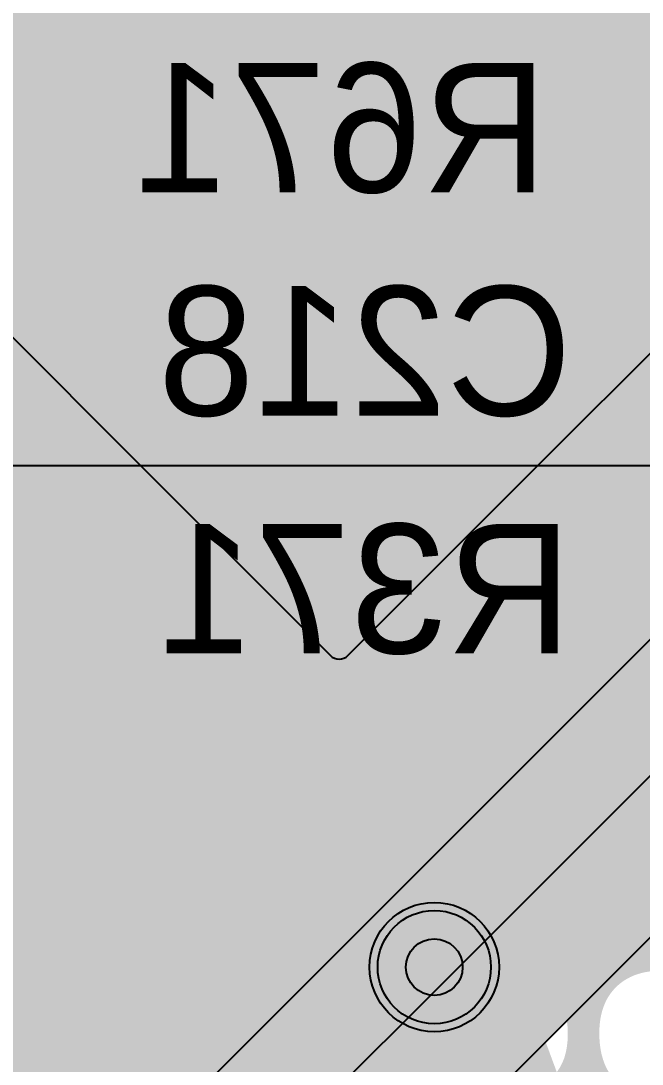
# Model space of a CAD drawing. Extents: x -28 to 199, y -61 to 255.
# Drawn here: x 67.94 to 71.78, y 54.8 to 61.25 of the extents above; entities that cross this region are included whole.
import ezdxf
from ezdxf.enums import TextEntityAlignment as Align

# ---------------------------------------------------------------- set-up
doc = ezdxf.new("R2010")
doc.units = 0
doc.header["$MEASUREMENT"] = 0
for name, color, linetype in [('ASSEMBLY_PART_NUMBERS_BTM', 191, 'CONTINUOUS'), ('DRILL_DRAWING', 21, 'CONTINUOUS'), ('GENERATED_SILKSCREEN_BTM', 255, 'CONTINUOUS'), ('PLANE_DATA_LAYER_2', 230, 'CONTINUOUS'), ('PLANE_DATA_LAYER_TOP', 150, 'CONTINUOUS'), ('PLANE_SHAPES_LAYER_2', 230, 'CONTINUOUS'), ('PLANE_SHAPES_LAYER_3', 81, 'CONTINUOUS'), ('PLANE_SHAPES_LAYER_TOP', 150, 'CONTINUOUS'), ('SILKSCREEN_REF_DES_BTM', 211, 'CONTINUOUS'), ('TRACES_LAYER_2', 230, 'CONTINUOUS'), ('TRACES_LAYER_BOTTOM', 10, 'CONTINUOUS'), ('VIA_HOLES_LAYER_2', 30, 'CONTINUOUS'), ('VIA_HOLES_LAYER_3', 30, 'CONTINUOUS'), ('VIA_HOLES_LAYER_BOTTOM', 30, 'CONTINUOUS'), ('VIA_HOLES_LAYER_TOP', 30, 'CONTINUOUS'), ('VIA_PADS_LAYER_2', 230, 'CONTINUOUS'), ('VIA_PADS_LAYER_3', 81, 'CONTINUOUS'), ('VIA_PADS_LAYER_BOTTOM', 10, 'CONTINUOUS'), ('VIA_PADS_LAYER_TOP', 150, 'CONTINUOUS')]:
    doc.layers.add(name, color=color, linetype=linetype)
doc.styles.add('VERIBEST_GERBER_0', font='txt')

msp = doc.modelspace()

# ---------------------------------------------------------------- hatches: boundary and pattern name
at = {"layer": 'PLANE_DATA_LAYER_2'}
for points in [[(83.62322, 63.9212, 0.4142136), (83.54702, 63.9974), (74.81491, 63.9974, 0.1989134), (74.76103, 63.97508), (72.83335, 62.04741, -0.1989122), (72.4798, 61.90096), (64.60182, 61.90096, 0.1989134), (64.54794, 61.87864), (63.81586, 61.14657, -0.1989122), (63.46231, 61.00012), (56.5762, 61.00012, 0.4142136), (56.5, 60.92392), (56.5, 60.8018, 0.4142136), (56.5762, 60.7256), (66.19953, 60.7256, -0.1989122), (66.64147, 60.54254), (69.8581, 57.32591, 0.414219), (69.96586, 57.32591), (73.12325, 60.48329, -0.1989122), (73.56519, 60.66635), (79.75051, 60.66635, -0.1989127), (80.19245, 60.48329), (80.34403, 60.3317, 0.5784813), (80.47158, 60.36611, -0.3448009), (81.11025, 60.84992, 0.4188415), (81.18765, 60.92611), (81.18765, 61.27803, -0.1989122), (81.31213, 61.57855), (83.6009, 63.86732, 0.19891), (83.62322, 63.9212)], [(80.3282, 58.5762, 0.2616254), (80.29165, 58.64127, -0.0596106), (80.17491, 58.73306), (79.51394, 59.39403, 0.1989148), (79.46006, 59.41635), (73.85563, 59.41635, 0.1989134), (73.80175, 59.39403), (66.17232, 51.7646, 0.19891), (66.15, 51.71072), (66.15, 51.71072), (66.15, 51.61685, -0.1989122), (65.96694, 51.17491), (65.42509, 50.63306, -0.1989122), (64.98315, 50.45), (64.88928, 50.45, 0.1989134), (64.8354, 50.42768), (63.61938, 49.21166, 0.19891), (63.59707, 49.15778), (63.59707, 49.15778), (63.59707, 34.02078), (63.59707, 34.02078, 0.19891), (63.61938, 33.96689), (63.73896, 33.84732, 0.1989134), (63.79284, 33.825), (64.81109, 33.825, 0.0658845), (64.83092, 33.82762, -0.4935667), (65.65, 33.2, -0.4935667), (64.83092, 32.57238, 0.0658845), (64.81109, 32.575), (63.5762, 32.575, 0.4142136), (63.5, 32.4988), (63.5, 31.25001, -0.4142136), (63.49999, 31.25), (56.5762, 31.25, 0.4142136), (56.5, 31.1738), (56.5, 23.8262, 0.4142136), (56.5762, 23.75), (67.1738, 23.75, 0.4142136), (67.25, 23.8262), (67.25, 51), (67.25, 51), (74.75, 58.5, -0.2076843), (74.75, 58.5), (80.252, 58.5, 0.4142136)]]:
    msp.add_hatch(color=256, dxfattribs=at).paths.add_polyline_path(points, flags=0)
h = msp.add_hatch(color=256, dxfattribs=at)
h.paths.add_polyline_path([(68.99653, 56.38814, -0.19891), (68.97422, 56.33426), (65.08306, 52.4431, 0.1989122), (64.9, 52.00116), (64.9, 51.9073, -0.19891), (64.87768, 51.85342), (64.74658, 51.72232, -0.1989134), (64.6927, 51.7), (64.59884, 51.7, 0.1989122), (64.1569, 51.51694), (62.53012, 49.89017, 0.1989122), (62.34707, 49.44823), (62.34707, 41.5762, -0.4142136), (62.27087, 41.5), (56.5762, 41.5, -0.4142136), (56.5, 41.5762), (56.5, 59.3994, -0.4142136), (56.5762, 59.4756), (65.90908, 59.4756, -0.1989134), (65.96296, 59.45328), (68.97422, 56.44203, -0.19891), (68.99653, 56.38814)], flags=0)
h.paths.add_polyline_path([(57.97139, 45.45246, 2.3282751), (57.02861, 45.45246, -0.399083), (57.02861, 45.34754, 0.4663134), (57.14113, 44.35805, -0.521253), (57.14424, 44.23315, 0.2383939), (56.9, 43.75), (56.9, 43.75, 1), (58.1, 43.75), (58.1, 43.75, 0.2383939), (57.85576, 44.23315, -0.5212532), (57.85887, 44.35805, 0.4663134), (57.97139, 45.34754, -0.399083)], flags=0)
h.paths.add_polyline_path([(58.25, 47.25, -1), (61.25, 47.25, -1)], flags=0)
at = {"layer": 'PLANE_DATA_LAYER_TOP'}
h = msp.add_hatch(color=256, dxfattribs=at)
h.paths.add_polyline_path([(111.75, 80.8262, -0.4142136), (111.6738, 80.75), (109.25001, 80.75, 0.4142136), (109.25, 80.74999), (109.25, 74.5762, -0.4142136), (109.1738, 74.5), (106.25001, 74.5, 0.4142136), (106.25, 74.49999), (106.25, 58.5762, -0.4142136), (106.1738, 58.5), (91.261, 58.5, -0.8191893), (91.23159, 58.6465, 4.9808723), (90.76841, 58.6465, -0.8191893), (90.739, 58.5), (85.62765, 58.5, -0.7052299), (85.57945, 58.63523, 2.8060692), (84.82055, 58.63523, -0.7052299), (84.77236, 58.5), (74.73809, 58.5, -0.4142136), (74.66189, 58.5762), (74.66189, 58.5762, -0.0845268), (74.66618, 58.60142, 1.1846781), (73.5, 58.8, 0.156168), (73.61156, 58.45154, -0.1561674), (73.62573, 58.40729), (73.62573, 58.40729, -0.19891), (73.60341, 58.35341), (71.05268, 55.80268, -0.4272208), (70.94259, 55.80511, 1.0451882), (70.09489, 54.95741, -0.2104215), (70.11964, 54.9012), (70.11964, 54.9012, -0.19891), (70.09732, 54.84732), (67.84659, 52.59659, -0.3664645), (67.74846, 52.58844, 0.6098299), (66.8, 52.1, 0.156168), (66.91156, 51.75154, -0.1561674), (66.92572, 51.70729), (66.92572, 51.70729, -0.19891), (66.90341, 51.6534), (58.27232, 43.02232, -0.1989134), (58.21844, 43), (57.6512, 43, -0.4142136), (57.575, 43.0762), (57.575, 43.09092, -0.3495988), (57.63416, 43.16519, 8.8312127), (57.36584, 43.16519, -0.3496059), (57.425, 43.09092), (57.425, 43.0762, -0.4142136), (57.3488, 43), (57.25001, 43, 0.4142136), (57.25, 42.99999), (57.25, 32.00001, 0.4142136), (57.25001, 32), (62.4238, 32, -0.4142136), (62.5, 31.9238), (62.5, 21.3262, -0.4142136), (62.4238, 21.25), (54.8262, 21.25, -0.4142136), (54.75, 21.3262), (54.75, 58.24999, 0.4142136), (54.74999, 58.25), (41.0762, 58.25, -0.4142136), (41, 58.3262), (41, 64.99999, 0.4142136), (40.99999, 65), (35.5762, 65, -0.4142136), (35.5, 65.0762), (35.5, 77.6738, -0.4142136), (35.5762, 77.75), (37.9, 77.75), (41.64482, 77.75, -0.0970428), (41.67357, 77.74437, 0.1959339), (42.12643, 77.74437, -0.0970428), (42.15518, 77.75), (43.1488, 77.75, -0.4142136), (43.225, 77.6738), (43.225, 77.65908, -0.3495988), (43.16584, 77.58481, 8.8312374), (43.43416, 77.58481, -0.3495988), (43.375, 77.65908), (43.375, 77.6738, -0.4142136), (43.4512, 77.75), (48.75, 77.75), (51.46844, 77.75, -0.1989134), (51.52232, 77.72768), (53.82352, 75.42649, -0.19891), (53.84583, 75.37261), (53.84583, 75.3726, -0.444762), (53.76179, 75.29681, 0.432861), (53.10048, 74.72394, -0.6908505), (52.96525, 74.67887, 5.4695598), (53.09952, 74.27606, -0.6908543), (53.23475, 74.32113, 0.7057045), (54.3, 74.7), (54.3, 74.7, 0.0257956), (54.29681, 74.76179, -0.0257922), (54.29641, 74.76963), (54.29641, 74.76963, -0.668182), (54.42649, 74.82352), (54.47768, 74.77232, -0.19891), (54.5, 74.71844), (54.5, 74.71844), (54.5, 66.50001, 0.4142136), (54.50001, 66.5), (58.539, 66.5, -0.8191893), (58.56841, 66.3535, 4.9808723), (59.03159, 66.3535, -0.8191893), (59.061, 66.5), (64.339, 66.5, -0.8191893), (64.36841, 66.3535, 4.9808723), (64.83159, 66.3535, -0.8191893), (64.861, 66.5), (66.49999, 66.5, 0.4142136), (66.5, 66.50001), (66.5, 69.639, -0.8191787), (66.6465, 69.66841, 0.8191874), (67.8, 69.9), (67.8, 69.9, 0.8191874), (66.6465, 70.13159, -0.8191787), (66.5, 70.161), (66.5, 73.539, -0.8191787), (66.6465, 73.56841, 0.8191874), (67.8, 73.8), (67.8, 73.8, 0.8191874), (66.6465, 74.03159, -0.8191787), (66.5, 74.061), (66.5, 76.139, -0.8191787), (66.6465, 76.16841, 0.6680589), (67.75507, 76.17219, -0.6118675), (67.89029, 76.18345, 2.2763894), (68.1278, 77.0347, -0.349607), (68.03477, 77.05373), (68.01774, 77.07409, -0.1758759), (68, 77.12297), (68, 81.00637, -0.5692975), (68.11269, 81.07326, 0.3131902), (68.79324, 81.14683, -0.5611691), (68.9172, 81.10739, 1.7916597), (69.63416, 81.83481, -0.3495988), (69.575, 81.90908), (69.575, 81.9238, -0.4142136), (69.6512, 82), (70.40637, 82, -0.4142136), (70.48257, 81.9238), (70.48257, 81.9238, -0.1254871), (70.47326, 81.88731, 1.6845447), (71.52674, 81.88731, -0.1254871), (71.51743, 81.9238), (71.51743, 81.9238, -0.4142136), (71.59363, 82), (73.30637, 82, -0.4142136), (73.38257, 81.9238), (73.38257, 81.9238, -0.1254871), (73.37326, 81.88731, 1.6845447), (74.42674, 81.88731, -0.1254871), (74.41743, 81.9238), (74.41743, 81.9238, -0.4142136), (74.49363, 82), (79.20637, 82, -0.4142136), (79.28257, 81.9238), (79.28257, 81.9238, -0.1254871), (79.27326, 81.88731, 1.6845447), (80.32674, 81.88731, -0.1254871), (80.31743, 81.9238), (80.31743, 81.9238, -0.4142136), (80.39363, 82), (82.30637, 82, -0.4142136), (82.38257, 81.9238), (82.38257, 81.9238, -0.1254871), (82.37326, 81.88731, 1.6845447), (83.42674, 81.88731, -0.1254871), (83.41743, 81.9238), (83.41743, 81.9238, -0.4142136), (83.49363, 82), (84.90637, 82, -0.4142136), (84.98257, 81.9238), (84.98257, 81.9238, -0.1254871), (84.97326, 81.88731, 1.6845447), (86.02674, 81.88731, -0.1254871), (86.01743, 81.9238), (86.01743, 81.9238, -0.4142136), (86.09363, 82), (87.20637, 82, -0.4142136), (87.28257, 81.9238), (87.28257, 81.9238, -0.1254871), (87.27326, 81.88731, 1.6845447), (88.32674, 81.88731, -0.1254871), (88.31743, 81.9238), (88.31743, 81.9238, -0.4142136), (88.39363, 82), (89.50637, 82, -0.4142136), (89.58257, 81.9238), (89.58257, 81.9238, -0.1254871), (89.57326, 81.88731, 1.6845447), (90.62674, 81.88731, -0.1254871), (90.61743, 81.9238), (90.61743, 81.9238, -0.4142136), (90.69363, 82), (92.50637, 82, -0.4142136), (92.58257, 81.9238), (92.58257, 81.9238, -0.1254871), (92.57326, 81.88731, 1.6845447), (93.62674, 81.88731, -0.1254871), (93.61743, 81.9238), (93.61743, 81.9238, -0.4142136), (93.69363, 82), (95.00637, 82, -0.4142136), (95.08257, 81.9238), (95.08257, 81.9238, -0.1254871), (95.07326, 81.88731, 1.6845447), (96.12674, 81.88731, -0.1254871), (96.11743, 81.9238), (96.11743, 81.9238, -0.4142136), (96.19363, 82), (98.00637, 82, -0.4142136), (98.08257, 81.9238), (98.08257, 81.9238, -0.1254871), (98.07326, 81.88731, 1.6845447), (99.12674, 81.88731, -0.1254871), (99.11743, 81.9238), (99.11743, 81.9238, -0.4142136), (99.19363, 82), (100.99999, 82, 0.4142136), (101, 82.00001), (101, 83.50637, -0.5692975), (101.11269, 83.57326, 1.6845419), (101.11269, 84.62674, -0.5692975), (101, 84.69363), (101, 85.50637, -0.5692975), (101.11269, 85.57326, 0.7482378), (101.92674, 86.38731, -0.1254871), (101.91743, 86.4238), (101.91743, 86.4238, -0.4142136), (101.99363, 86.5), (106.49999, 86.5, 0.4142136), (106.5, 86.50001), (106.5, 87.80637, -0.5692975), (106.61269, 87.87326, 1.6845419), (106.61269, 88.92674, -0.5692975), (106.5, 88.99363), (106.5, 93.40637, -0.5692975), (106.61269, 93.47326, 0.5692943), (107.5, 94), (107.5, 94, 0.1709766), (107.36754, 94.37604, -0.6297967), (107.42692, 94.5), (108.26076, 94.5, -0.5383921), (108.3308, 94.39379, 1.5163124), (110.1692, 94.39379, -0.5383921), (110.23924, 94.5), (110.4238, 94.5, -0.4142136), (110.5, 94.4238), (110.5, 88.26472, -0.19891), (110.47768, 88.21084), (109.18828, 86.92144, -0.2121765), (109.13053, 86.89922, 0.8401992), (108.8678, 85.74675, -0.4719753), (108.9016, 85.63407, 0.1487064), (108.8, 85.3), (108.8, 85.3, 1), (110, 85.3, 0.0464115), (109.98971, 85.41067, -0.0464145), (109.9884, 85.42473), (109.9884, 85.42473, -0.4296418), (110.06859, 85.50082, 0.1388128), (110.38731, 85.57326, -0.5692975), (110.5, 85.50637), (110.5, 84.57889, -0.19891), (110.47768, 84.52501), (104.10199, 78.14932, -0.1989134), (104.04811, 78.127), (95.48072, 78.127, 0.1989122), (95.21414, 78.01658), (92.79688, 75.59932, -0.1989134), (92.743, 75.577), (88.10185, 75.577, -0.2121757), (88.0453, 75.60213, 0.6867435), (87, 75.2), (87, 75.2, 0.6867435), (88.0453, 74.79787, -0.2121757), (88.10185, 74.823), (92.93072, 74.823, 0.1989122), (93.1973, 74.93342), (95.61456, 77.35068, -0.1989134), (95.66844, 77.373), (104.23583, 77.373, 0.1989122), (104.50241, 77.48342), (110.36992, 83.35093, -0.668182), (110.5, 83.29705), (110.5, 82.00001, 0.4142136), (110.50001, 82), (111.6738, 82, -0.4142136), (111.75, 81.9238)], flags=0)
h.paths.add_polyline_path([(37.9, 75.25, -1), (39.1, 75.25, -1)], flags=0)
h.paths.add_polyline_path([(37.9, 76.75, -1), (39.1, 76.75, -1)], flags=0)
h.paths.add_polyline_path([(41.9, 62.4, -1), (43.1, 62.4, -1)], flags=0)
h.paths.add_polyline_path([(43.1, 71.9, -1), (44.3, 71.9, -1)], flags=0)
h.paths.add_polyline_path([(49.6, 62.25, -1), (50.8, 62.25, -1)], flags=0)
h.paths.add_polyline_path([(49.8, 65.3, -1), (51, 65.3, -1)], flags=0)
h.paths.add_polyline_path([(48.75, 70.75, -1), (51.75, 70.75, -1)], flags=0)
h.paths.add_polyline_path([(53.1, 65.8, -1), (54.3, 65.8, -1)], flags=0)
h.paths.add_polyline_path([(53.1, 70, -1), (54.3, 70, -1)], flags=0)
h.paths.add_polyline_path([(56.2, 52.7, -1), (57.4, 52.7, -1)], flags=0)
h.paths.add_polyline_path([(56.6, 62.5, -1), (57.8, 62.5, -1)], flags=0)
h.paths.add_polyline_path([(57.45, 25.95, -1), (58.65, 25.95, -1)], flags=0)
h.paths.add_polyline_path([(58.25, 47.25, -1), (61.25, 47.25, -1)], flags=0)
h.paths.add_polyline_path([(60.1, 63.5, -1), (61.3, 63.5, -1)], flags=0)
h.paths.add_polyline_path([(61.9, 53.8, -1), (63.1, 53.8, -1)], flags=0)
h.paths.add_polyline_path([(64, 52, -1), (65.2, 52, -1)], flags=0)
h.paths.add_polyline_path([(65.1, 61.5, -1), (66.3, 61.5, -1)], flags=0)
h.paths.add_polyline_path([(65.3, 63.9, -1), (66.5, 63.9, -1)], flags=0)
h.paths.add_polyline_path([(66.6, 65.8, -1), (67.8, 65.8, -1)], flags=0)
h.paths.add_polyline_path([(67.4, 67.9, -1), (68.6, 67.9, -1)], flags=0)
h.paths.add_polyline_path([(70.9, 76.6, -1), (72.1, 76.6, -1)], flags=0)
h.paths.add_polyline_path([(71.8, 71.2, -1), (73, 71.2, -1)], flags=0)
h.paths.add_polyline_path([(71.95, 78.1, -1), (73.15, 78.1, -1)], flags=0)
h.paths.add_polyline_path([(73.6, 61.7, -1), (74.8, 61.7, -1)], flags=0)
h.paths.add_polyline_path([(74.7, 75.2, -1), (75.9, 75.2, -1)], flags=0)
h.paths.add_polyline_path([(77, 79.1, -1), (78.2, 79.1, -1)], flags=0)
h.paths.add_polyline_path([(80.4, 70.75, -1), (81.6, 70.75, -1)], flags=0)
h.paths.add_polyline_path([(81.71198, 59.85095, 3.1171003), (81.71198, 60.54905, -0.5142243), (81.58802, 60.54905, 3.1171003), (81.58802, 59.85095, -0.5142243)], flags=0)
h.paths.add_polyline_path([(83.1, 71.1, -1), (84.3, 71.1, -1)], flags=0)
h.paths.add_polyline_path([(83.4, 76.65, -1), (84.6, 76.65, -1)], flags=0)
h.paths.add_polyline_path([(84.9, 67.75, -1), (86.1, 67.75, -1)], flags=0)
h.paths.add_polyline_path([(85.1, 69.85, -1), (86.3, 69.85, -1)], flags=0)
h.paths.add_polyline_path([(86, 71.4, -1), (87.2, 71.4, -1)], flags=0)
h.paths.add_polyline_path([(87.22661, 78.22398, -0.5393332), (87.18259, 78.34348, 2.6149685), (86.3985, 78.18125, -0.2671723), (86.43641, 78.11538), (86.43641, 78.11537, -0.237883), (86.40551, 78.0541, 4.5507142)], flags=0)
h.paths.add_polyline_path([(86.9, 73.6, -1), (88.1, 73.6, -1)], flags=0)
h.paths.add_polyline_path([(87.1, 61.4, -1), (88.3, 61.4, -1)], flags=0)
h.paths.add_polyline_path([(88.6, 66.35, -1), (89.8, 66.35, -1)], flags=0)
h.paths.add_polyline_path([(88.6, 70.95, -1), (89.8, 70.95, -1)], flags=0)
h.paths.add_polyline_path([(90.2, 62.4, -1), (91.4, 62.4, -1)], flags=0)
h.paths.add_polyline_path([(91.9, 67.8, -1), (93.1, 67.8, -1)], flags=0)
h.paths.add_polyline_path([(93.1, 60.2, -1), (94.3, 60.2, -1)], flags=0)
h.paths.add_polyline_path([(93.5, 68.4, -1), (94.7, 68.4, -1)], flags=0)
h.paths.add_polyline_path([(94.6, 75.3, -1), (95.8, 75.3, -1)], flags=0)
h.paths.add_polyline_path([(94.7, 65.5, -1), (95.9, 65.5, -1)], flags=0)
h.paths.add_polyline_path([(95.5, 72.6, -1), (96.7, 72.6, -1)], flags=0)
h.paths.add_polyline_path([(96.1, 61.5, -1), (97.3, 61.5, -1)], flags=0)
h.paths.add_polyline_path([(96.3, 69.8, -1), (97.5, 69.8, -1)], flags=0)
h.paths.add_polyline_path([(96.3, 76.3, -1), (97.5, 76.3, -1)], flags=0)
h.paths.add_polyline_path([(98.2, 80.2, -1), (99.4, 80.2, -1)], flags=0)
h.paths.add_polyline_path([(98.9, 72.3, -1), (100.1, 72.3, -1)], flags=0)
h.paths.add_polyline_path([(100.1, 74.7, -1), (101.3, 74.7, -1)], flags=0)
h.paths.add_polyline_path([(101.16593, 65.5016, 0.5998704), (102.1, 66), (102.1, 66, 0.8187209), (100.94675, 66.2322, -0.4719694), (100.83407, 66.1984, 0.5430763), (99.90878, 65.80225, -0.6512916), (99.77355, 65.76844, 0.7140537), (98.7, 65.4), (98.7, 65.4, 0.9178441), (99.89122, 65.29775, -0.6512879), (100.02645, 65.33156, 0.5735582), (101.05325, 65.4678, -0.4719694)], flags=0)
h.paths.add_polyline_path([(100.9, 79.2, -1), (102.1, 79.2, -1)], flags=0)
h.paths.add_polyline_path([(103.4, 85.5, -1), (104.6, 85.5, -1)], flags=0)
h.paths.add_polyline_path([(103.6, 79.7, -1), (104.8, 79.7, -1)], flags=0)
h.paths.add_polyline_path([(104.8, 71.9, -1), (106, 71.9, -1)], flags=0)
h.paths.add_polyline_path([(105.6, 81.8, -1), (106.8, 81.8, -1)], flags=0)
h.paths.add_polyline_path([(107.5, 83.9, -1), (108.7, 83.9, -1)], flags=0)
h.paths.add_polyline_path([(108.25, 91, -1), (110.25, 91, -1)], flags=0)
at = {"layer": 'PLANE_SHAPES_LAYER_2'}
msp.add_hatch(color=256, dxfattribs=at).paths.add_polyline_path([(111.75, 80.75), (110, 80.75), (110, 74), (106.25, 74), (106.25, 58.5), (74.75, 58.5), (67.25, 51), (67.25, 23.75), (56.5, 23.75), (56.5, 31.25), (63.5, 31.25), (63.5, 41.5), (56.5, 41.5), (56.5, 61), (40.75, 61), (40.75, 64.75), (37.25, 64.75), (37.25, 74.5), (35.25, 74.5), (35.25, 78.75), (50.5, 78.75), (54.5, 74.75), (54.5, 66.5), (66.5, 66.5), (66.5, 77), (68, 77), (68, 82), (101, 82), (101, 86.5), (106.5, 86.5), (106.5, 94.5), (110.5, 94.5), (110.5, 82), (111.75, 82)], flags=0)
at = {"layer": 'PLANE_SHAPES_LAYER_3'}
msp.add_hatch(color=256, dxfattribs=at).paths.add_polyline_path([(111.75, 80.75), (110, 80.75), (110, 74), (106.25, 74), (106.25, 58.5), (74.75, 58.5), (67.25, 51), (67.25, 23.75), (56.5, 23.75), (56.5, 31.25), (63.5, 31.25), (63.5, 41.5), (56.5, 41.5), (56.5, 61), (40.75, 61), (40.75, 64.75), (37.25, 64.75), (37.25, 74.5), (35.25, 74.5), (35.25, 78.75), (50.5, 78.75), (54.5, 74.75), (54.5, 66.5), (66.5, 66.5), (66.5, 77), (68, 77), (68, 82), (101, 82), (101, 86.5), (106.5, 86.5), (106.5, 94.5), (110.5, 94.5), (110.5, 82), (111.75, 82)], flags=0)
at = {"layer": 'PLANE_SHAPES_LAYER_TOP'}
for points in [[(111.75, 80.75), (109.25, 80.75), (109.25, 74.5), (106.25, 74.5), (106.25, 58.5), (59.5, 58.5), (59.5, 44.25), (58.25, 43), (54.75, 43), (54.75, 58.25), (41, 58.25), (41, 65), (35.5, 65), (35.5, 77.75), (51.5, 77.75), (54.5, 74.75), (54.5, 66.5), (66.5, 66.5), (66.5, 77), (68, 77), (68, 82), (101, 82), (101, 86.5), (106.5, 86.5), (106.5, 94.5), (110.5, 94.5), (110.5, 82), (111.75, 82)], [(59.5, 44.25), (73.75, 58.5), (59.5, 58.5)]]:
    msp.add_hatch(color=256, dxfattribs=at).paths.add_polyline_path(points, flags=0)
at = {"layer": 'VIA_HOLES_LAYER_2'}
h = msp.add_hatch(color=256, dxfattribs=at)
edge = h.paths.add_edge_path()
edge.add_arc((70.5, 55.4), 0.175, 0, 360)
at = {"layer": 'VIA_HOLES_LAYER_3'}
h = msp.add_hatch(color=256, dxfattribs=at)
edge = h.paths.add_edge_path()
edge.add_arc((70.5, 55.4), 0.175, 0, 360)
at = {"layer": 'VIA_HOLES_LAYER_BOTTOM'}
h = msp.add_hatch(color=256, dxfattribs=at)
edge = h.paths.add_edge_path()
edge.add_arc((70.5, 55.4), 0.175, 0, 360)
at = {"layer": 'VIA_HOLES_LAYER_TOP'}
h = msp.add_hatch(color=256, dxfattribs=at)
edge = h.paths.add_edge_path()
edge.add_arc((70.5, 55.4), 0.175, 0, 360)

# ---------------------------------------------------------------- linework, layer by layer
at = {"layer": 'GENERATED_SILKSCREEN_BTM', "const_width": 0.15}
for points in [[(68.7092, 60.2092), (68.7156, 60.2076), (68.7196, 60.2044), (68.7212, 60.1988), (68.722, 60.1924), (68.7212, 60.1868), (68.7196, 60.1812), (68.7156, 60.1772), (68.7092, 60.1764), (68.3972, 60.1764), (68.3916, 60.1772), (68.3868, 60.1812), (68.3844, 60.1868), (68.3836, 60.1924), (68.3844, 60.1988), (68.3868, 60.2044), (68.3916, 60.2076), (68.3972, 60.2092), (68.538, 60.2092), (68.538, 60.9604), (68.5388, 60.966), (68.5412, 60.97), (68.5452, 60.9724), (68.5508, 60.9732), (68.5548, 60.974), (68.5588, 60.974), (68.562, 60.9724), (68.5652, 60.9692), (68.7212, 60.75), (68.7228, 60.7468), (68.7236, 60.7444), (68.7236, 60.7388), (68.7212, 60.734), (68.7172, 60.73), (68.7124, 60.7268), (68.7068, 60.7252), (68.7036, 60.7252), (68.7012, 60.726), (68.6972, 60.7308), (68.5692, 60.91), (68.5692, 60.2092), (68.7092, 60.2092)], [(69.47, 60.2004), (69.4716, 60.1948), (69.4708, 60.1892), (69.4676, 60.1844), (69.4628, 60.1812), (69.4572, 60.1796), (69.4516, 60.1788), (69.4468, 60.1804), (69.4428, 60.1852), (69.0116, 60.9524), (69.01, 60.9564), (69.01, 60.9596), (69.01, 60.9628), (69.0116, 60.966), (69.014, 60.9708), (69.0172, 60.974), (69.0212, 60.9756), (69.0252, 60.9764), (69.5652, 60.9764), (69.5708, 60.9748), (69.5756, 60.9708), (69.578, 60.966), (69.5788, 60.9596), (69.578, 60.954), (69.5756, 60.9484), (69.5708, 60.9444), (69.5652, 60.9436), (69.0524, 60.9436), (69.47, 60.2004)], [(69.9052, 60.9732), (69.7708, 60.8636), (69.7676, 60.8596), (69.766, 60.8532), (69.7668, 60.8484), (69.7684, 60.8444), (69.7708, 60.8412), (69.7748, 60.838), (69.7788, 60.8356), (69.7828, 60.8348), (69.7868, 60.8348), (69.79, 60.8372), (69.9212, 60.9436), (70.1804, 60.9436), (70.3036, 60.8428), (70.3036, 60.5556), (70.1948, 60.6444), (70.1916, 60.6452), (70.19, 60.646), (70.1892, 60.646), (70.1892, 60.6468), (70.1852, 60.6476), (69.9156, 60.6476), (69.9124, 60.6468), (69.9124, 60.646), (69.9108, 60.646), (69.9084, 60.6452), (69.906, 60.6444), (69.7708, 60.5356), (69.77, 60.5332), (69.7684, 60.5324), (69.7676, 60.5316), (69.7676, 60.53), (69.766, 60.5244), (69.7652, 60.522), (69.7652, 60.302), (69.766, 60.298), (69.7676, 60.2948), (69.7684, 60.2916), (69.7708, 60.2892), (69.9052, 60.1796), (69.9092, 60.178), (69.91, 60.1772), (69.9124, 60.1772), (69.9132, 60.1764), (69.914, 60.1764), (69.9156, 60.1764), (70.1852, 60.1764), (70.1884, 60.1772), (70.1916, 60.178), (70.1948, 60.1796), (70.3292, 60.2892), (70.3316, 60.2908), (70.3324, 60.2916), (70.334, 60.294), (70.3356, 60.2996), (70.3364, 60.302), (70.3364, 60.8508), (70.3356, 60.8548), (70.334, 60.858), (70.3324, 60.8596), (70.3316, 60.8612), (70.3292, 60.8636), (70.1948, 60.9732), (70.1916, 60.974), (70.19, 60.9748), (70.1884, 60.9756), (70.1852, 60.9764), (69.9156, 60.9764), (69.9124, 60.9756), (69.9108, 60.9748), (69.9084, 60.974), (69.9052, 60.9732)], [(70.526, 60.6724), (70.5236, 60.674), (70.5228, 60.678), (70.5212, 60.682), (70.5204, 60.686), (70.5204, 60.8508), (70.5212, 60.8548), (70.5228, 60.8572), (70.5228, 60.8596), (70.5236, 60.8604), (70.5252, 60.8612), (70.526, 60.8628), (70.662, 60.9732), (70.666, 60.9748), (70.6692, 60.9756), (70.6724, 60.9764), (71.0756, 60.9764), (71.0828, 60.9748), (71.0876, 60.9708), (71.0916, 60.966), (71.0932, 60.9604), (71.0932, 60.1924), (71.0916, 60.186), (71.0876, 60.182), (71.0828, 60.1796), (71.0772, 60.1788), (71.0708, 60.1796), (71.0652, 60.182), (71.0612, 60.186), (71.0596, 60.1924), (71.0596, 60.5604), (70.6836, 60.5604), (70.5524, 60.1876), (70.5492, 60.182), (70.5436, 60.1788), (70.538, 60.178), (70.5324, 60.1796), (70.5276, 60.182), (70.5236, 60.186), (70.522, 60.1916), (70.5228, 60.198), (70.654, 60.5708), (70.526, 60.6724)], [(71.0596, 60.9436), (70.6772, 60.9436), (70.5524, 60.8428), (70.5524, 60.694), (70.6772, 60.5924), (71.0596, 60.5924), (71.0596, 60.9436)], [(70.3036, 60.514), (70.3036, 60.31), (70.1804, 60.2092), (69.922, 60.2092), (69.7972, 60.31), (69.7972, 60.514), (69.922, 60.6156), (70.1804, 60.6156), (70.3036, 60.514)], [(69.6164, 58.8292), (69.6228, 58.8276), (69.6268, 58.8244), (69.6284, 58.8188), (69.6292, 58.8124), (69.6284, 58.8068), (69.6268, 58.8012), (69.6228, 58.7972), (69.6164, 58.7964), (69.3044, 58.7964), (69.2988, 58.7972), (69.294, 58.8012), (69.2916, 58.8068), (69.2908, 58.8124), (69.2916, 58.8188), (69.294, 58.8244), (69.2988, 58.8276), (69.3044, 58.8292), (69.4452, 58.8292), (69.4452, 59.5804), (69.446, 59.586), (69.4484, 59.59), (69.4524, 59.5924), (69.458, 59.5932), (69.462, 59.594), (69.466, 59.594), (69.4692, 59.5924), (69.4724, 59.5892), (69.6284, 59.37), (69.63, 59.3668), (69.6308, 59.3644), (69.6308, 59.3588), (69.6284, 59.354), (69.6244, 59.35), (69.6196, 59.3468), (69.614, 59.3452), (69.6108, 59.3452), (69.6084, 59.346), (69.6044, 59.3508), (69.4764, 59.53), (69.4764, 58.8292), (69.6164, 58.8292)], [(68.4668, 59.3012), (68.4924, 59.2244), (68.4668, 59.1476), (68.4668, 59.1452), (68.466, 59.142), (68.466, 58.8948), (68.466, 58.8924), (68.4668, 58.89), (68.4676, 58.8868), (68.4708, 58.8836), (68.5508, 58.8012), (68.5548, 58.798), (68.5588, 58.7972), (68.562, 58.7964), (68.8556, 58.7964), (68.858, 58.7964), (68.8604, 58.7972), (68.8636, 58.798), (68.8668, 58.8012), (68.9468, 58.8836), (68.9508, 58.8868), (68.9516, 58.89), (68.9516, 58.8948), (68.9516, 59.142), (68.9516, 59.1452), (68.9516, 59.1468), (68.9508, 59.1476), (68.9252, 59.2244), (68.9508, 59.3012), (68.9516, 59.302), (68.9516, 59.3068), (68.9516, 59.4988), (68.9516, 59.502), (68.9508, 59.506), (68.9468, 59.51), (68.8668, 59.5924), (68.8636, 59.5948), (68.8604, 59.5956), (68.858, 59.5964), (68.8556, 59.5964), (68.562, 59.5964), (68.5588, 59.5956), (68.5548, 59.5948), (68.5508, 59.5924), (68.4708, 59.51), (68.4676, 59.5052), (68.4668, 59.502), (68.466, 59.4988), (68.466, 59.3068), (68.466, 59.3036), (68.4668, 59.302), (68.4668, 59.3012)], [(70.0564, 59.5932), (69.922, 59.4836), (69.9196, 59.4796), (69.9188, 59.4764), (69.9172, 59.474), (69.9164, 59.4708), (69.9164, 59.3612), (69.9172, 59.358), (69.9188, 59.3532), (69.9196, 59.3492), (69.922, 59.3476), (70.4548, 58.9148), (70.4548, 58.8292), (69.9324, 58.8292), (69.9268, 58.8276), (69.922, 58.8244), (69.9196, 58.8188), (69.9188, 58.8124), (69.9196, 58.8068), (69.922, 58.8012), (69.9268, 58.798), (69.9324, 58.7964), (70.4716, 58.7964), (70.478, 58.798), (70.482, 58.802), (70.486, 58.806), (70.4876, 58.8124), (70.4876, 58.922), (70.4868, 58.9244), (70.4852, 58.93), (70.4836, 58.9324), (70.4828, 58.934), (70.4804, 58.9356), (69.9484, 59.3692), (69.9484, 59.4628), (70.0732, 59.5636), (70.3316, 59.5636), (70.462, 59.4572), (70.4676, 59.4556), (70.4732, 59.4564), (70.478, 59.4588), (70.482, 59.4636), (70.4844, 59.4684), (70.4852, 59.474), (70.4844, 59.4796), (70.4828, 59.482), (70.4804, 59.4836), (70.346, 59.5932), (70.3428, 59.594), (70.3412, 59.5948), (70.3396, 59.5956), (70.3364, 59.5964), (70.0668, 59.5964), (70.0636, 59.5956), (70.062, 59.5948), (70.0596, 59.594), (70.0564, 59.5932)], [(71.1004, 58.7996), (71.2348, 58.9092), (71.2388, 58.9116), (71.2396, 58.9148), (71.2412, 58.918), (71.242, 58.922), (71.242, 59.4708), (71.2412, 59.4748), (71.2396, 59.478), (71.238, 59.4796), (71.2372, 59.4812), (71.2356, 59.4836), (71.1004, 59.5932), (71.098, 59.594), (71.0956, 59.5948), (71.0948, 59.5956), (71.0916, 59.5964), (70.822, 59.5964), (70.818, 59.5956), (70.8164, 59.5948), (70.814, 59.594), (70.8116, 59.5932), (70.6764, 59.4836), (70.6732, 59.4796), (70.6716, 59.4732), (70.6724, 59.4684), (70.674, 59.4644), (70.6764, 59.4612), (70.6804, 59.458), (70.6844, 59.4556), (70.6884, 59.4548), (70.6924, 59.4548), (70.6956, 59.4572), (70.8276, 59.5636), (71.086, 59.5636), (71.2092, 59.4628), (71.2092, 58.93), (71.086, 58.8292), (70.8276, 58.8292), (70.6956, 58.9356), (70.6924, 58.9372), (70.6884, 58.938), (70.6844, 58.9372), (70.6804, 58.9348), (70.6764, 58.9316), (70.674, 58.9276), (70.6724, 58.9228), (70.6716, 58.918), (70.6732, 58.9132), (70.6764, 58.9092), (70.8116, 58.7996), (70.8148, 58.798), (70.8156, 58.7972), (70.818, 58.7972), (70.8188, 58.7964), (70.8196, 58.7964), (70.822, 58.7964), (71.0916, 58.7964), (71.0948, 58.7972), (71.098, 58.798), (71.1004, 58.7996)], [(68.9196, 59.49), (68.9196, 59.3084), (68.898, 59.2396), (68.5212, 59.2396), (68.498, 59.3084), (68.498, 59.49), (68.5692, 59.5636), (68.8476, 59.5636), (68.9196, 59.49)], [(68.9196, 59.1388), (68.9196, 58.902), (68.8476, 58.8292), (68.5692, 58.8292), (68.498, 58.902), (68.498, 59.1388), (68.5212, 59.2076), (68.898, 59.2076), (68.9196, 59.1388)], [(68.8592, 57.3592), (68.8656, 57.3576), (68.8696, 57.3544), (68.8712, 57.3488), (68.872, 57.3424), (68.8712, 57.3368), (68.8696, 57.3312), (68.8656, 57.3272), (68.8592, 57.3264), (68.5472, 57.3264), (68.5416, 57.3272), (68.5368, 57.3312), (68.5344, 57.3368), (68.5336, 57.3424), (68.5344, 57.3488), (68.5368, 57.3544), (68.5416, 57.3576), (68.5472, 57.3592), (68.688, 57.3592), (68.688, 58.1104), (68.6888, 58.116), (68.6912, 58.12), (68.6952, 58.1224), (68.7008, 58.1232), (68.7048, 58.124), (68.7088, 58.124), (68.712, 58.1224), (68.7152, 58.1192), (68.8712, 57.9), (68.8728, 57.8968), (68.8736, 57.8944), (68.8736, 57.8888), (68.8712, 57.884), (68.8672, 57.88), (68.8624, 57.8768), (68.8568, 57.8752), (68.8536, 57.8752), (68.8512, 57.876), (68.8472, 57.8808), (68.7192, 58.06), (68.7192, 57.3592), (68.8592, 57.3592)], [(69.62, 57.3504), (69.6216, 57.3448), (69.6208, 57.3392), (69.6176, 57.3344), (69.6128, 57.3312), (69.6072, 57.3296), (69.6016, 57.3288), (69.5968, 57.3304), (69.5928, 57.3352), (69.1616, 58.1024), (69.16, 58.1064), (69.16, 58.1096), (69.16, 58.1128), (69.1616, 58.116), (69.164, 58.1208), (69.1672, 58.124), (69.1712, 58.1256), (69.1752, 58.1264), (69.7152, 58.1264), (69.7208, 58.1248), (69.7256, 58.1208), (69.728, 58.116), (69.7288, 58.1096), (69.728, 58.104), (69.7256, 58.0984), (69.7208, 58.0944), (69.7152, 58.0936), (69.2024, 58.0936), (69.62, 57.3504)], [(70.3448, 57.3296), (70.48, 57.4392), (70.4824, 57.4408), (70.484, 57.4432), (70.4848, 57.4456), (70.4848, 57.448), (70.484, 57.4536), (70.4808, 57.4592), (70.4768, 57.4632), (70.472, 57.4664), (70.4664, 57.4672), (70.4608, 57.4656), (70.3304, 57.3592), (70.072, 57.3592), (69.9472, 57.46), (69.9472, 57.6088), (70.0704, 57.7104), (70.2032, 57.7104), (70.2096, 57.712), (70.2136, 57.7152), (70.216, 57.7208), (70.2168, 57.7264), (70.216, 57.732), (70.2136, 57.7368), (70.2096, 57.7408), (70.2032, 57.7424), (70.0704, 57.7424), (69.9472, 57.844), (69.9472, 57.9928), (70.072, 58.0936), (70.3304, 58.0936), (70.4608, 57.9872), (70.4664, 57.9856), (70.472, 57.9864), (70.4768, 57.9888), (70.4808, 57.9936), (70.484, 57.9984), (70.4848, 58.004), (70.4848, 58.0072), (70.484, 58.0096), (70.4824, 58.012), (70.48, 58.0136), (70.3448, 58.1232), (70.3424, 58.124), (70.34, 58.1248), (70.3392, 58.1256), (70.336, 58.1264), (70.0664, 58.1264), (70.0624, 58.1256), (70.0608, 58.1248), (70.0592, 58.124), (70.056, 58.1232), (69.9208, 58.0136), (69.9184, 58.0096), (69.9176, 58.0064), (69.916, 58.004), (69.9152, 58.0008), (69.9152, 57.836), (69.916, 57.8336), (69.9176, 57.828), (69.9184, 57.824), (69.9208, 57.8224), (70.0384, 57.7264), (69.9208, 57.6304), (69.92, 57.6288), (69.9184, 57.6272), (69.9176, 57.6264), (69.9176, 57.6248), (69.916, 57.6192), (69.9152, 57.6168), (69.9152, 57.452), (69.916, 57.448), (69.9176, 57.4448), (69.9184, 57.4416), (69.9208, 57.4392), (70.056, 57.3296), (70.0592, 57.328), (70.06, 57.3272), (70.0624, 57.3272), (70.0632, 57.3264), (70.064, 57.3264), (70.0664, 57.3264), (70.336, 57.3264), (70.3392, 57.3272), (70.3424, 57.328), (70.3448, 57.3296)], [(70.676, 57.8224), (70.6736, 57.824), (70.6728, 57.828), (70.6712, 57.832), (70.6704, 57.836), (70.6704, 58.0008), (70.6712, 58.0048), (70.6728, 58.0072), (70.6728, 58.0096), (70.6736, 58.0104), (70.6752, 58.0112), (70.676, 58.0128), (70.812, 58.1232), (70.816, 58.1248), (70.8192, 58.1256), (70.8224, 58.1264), (71.2256, 58.1264), (71.2328, 58.1248), (71.2376, 58.1208), (71.2416, 58.116), (71.2432, 58.1104), (71.2432, 57.3424), (71.2416, 57.336), (71.2376, 57.332), (71.2328, 57.3296), (71.2272, 57.3288), (71.2208, 57.3296), (71.2152, 57.332), (71.2112, 57.336), (71.2096, 57.3424), (71.2096, 57.7104), (70.8336, 57.7104), (70.7024, 57.3376), (70.6992, 57.332), (70.6936, 57.3288), (70.688, 57.328), (70.6824, 57.3296), (70.6776, 57.332), (70.6736, 57.336), (70.672, 57.3416), (70.6728, 57.348), (70.804, 57.7208), (70.676, 57.8224)], [(71.2096, 58.0936), (70.8272, 58.0936), (70.7024, 57.9928), (70.7024, 57.844), (70.8272, 57.7424), (71.2096, 57.7424), (71.2096, 58.0936)]]:
    msp.add_lwpolyline(points, dxfattribs=at)
at = {"layer": 'PLANE_DATA_LAYER_2'}
for points in [[(56.5762, 60.7256), (66.19953, 60.7256, -0.1989122), (66.64147, 60.54254), (69.8581, 57.32591, 0.414219), (69.96586, 57.32591), (73.12325, 60.48329, -0.1989122)], [(67.25, 51), (74.75, 58.5, -0.2076843), (74.75, 58.5), (80.252, 58.5, 0.4142136), (80.3282, 58.5762, 0.2616254), (80.29165, 58.64127, -0.0596106), (80.17491, 58.73306), (79.51394, 59.39403, 0.1989148), (79.46006, 59.41635), (73.85563, 59.41635, 0.1989134), (73.80175, 59.39403), (66.17232, 51.7646, 0.19891)]]:
    msp.add_lwpolyline(points, format="xyb", dxfattribs=at)
at = {"layer": 'PLANE_SHAPES_LAYER_2'}
msp.add_lwpolyline([(54.5, 66.5), (66.5, 66.5), (66.5, 77), (68, 77), (68, 82), (101, 82), (101, 86.5), (106.5, 86.5), (106.5, 94.5), (110.5, 94.5), (110.5, 82), (111.75, 82), (111.75, 80.75), (110, 80.75), (110, 74), (106.25, 74), (106.25, 58.5), (74.75, 58.5), (67.25, 51)], dxfattribs=at)
at = {"layer": 'PLANE_SHAPES_LAYER_3'}
msp.add_lwpolyline([(54.5, 66.5), (66.5, 66.5), (66.5, 77), (68, 77), (68, 82), (101, 82), (101, 86.5), (106.5, 86.5), (106.5, 94.5), (110.5, 94.5), (110.5, 82), (111.75, 82), (111.75, 80.75), (110, 80.75), (110, 74), (106.25, 74), (106.25, 58.5), (74.75, 58.5), (67.25, 51)], dxfattribs=at)
at = {"layer": 'PLANE_SHAPES_LAYER_TOP'}
msp.add_lwpolyline([(54.5, 66.5), (66.5, 66.5), (66.5, 77), (68, 77), (68, 82), (101, 82), (101, 86.5), (106.5, 86.5), (106.5, 94.5), (110.5, 94.5), (110.5, 82), (111.75, 82), (111.75, 80.75), (109.25, 80.75), (109.25, 74.5), (106.25, 74.5), (106.25, 58.5), (59.5, 58.5)], dxfattribs=at)
msp.add_lwpolyline([(59.5, 44.25), (73.75, 58.5), (59.5, 58.5)], close=True, dxfattribs=at)
at = {"layer": 'TRACES_LAYER_2', "const_width": 0.75}
for points in [[(50.2, 62.25), (52.3494, 60.1006), (66.19953, 60.1006), (69.91198, 56.38814)], [(69.91198, 56.38814), (73.56519, 60.04135), (79.75051, 60.04135), (80.075, 59.71686), (80.075, 59.71685), (80.61685, 59.175), (82.48315, 59.175), (82.68315, 59.375), (83.92214, 59.375), (84.74714, 60.2), (88.01457, 60.2), (88.01457, 60.2), (88.10815, 60.2), (88.10815, 60.2), (93.7, 60.2)], [(65, 33.2), (63.50239, 33.2), (62.97207, 33.73033), (62.97207, 49.44823), (64.59884, 51.075), (64.98315, 51.075), (65.525, 51.61685), (65.525, 52.00116), (69.91198, 56.38814)]]:
    msp.add_lwpolyline(points, dxfattribs=at)
at = {"layer": 'TRACES_LAYER_BOTTOM', "const_width": 0.35}
for points in [[(87.7, 61.4), (87.073, 61.4), (86.60255, 60.92955), (70.87711, 60.92955), (62.36061, 52.41305), (59.16602, 52.41305), (58.65, 52.92908), (58.65, 53.8)], [(81.1, 60.2), (71.54909, 60.2), (61.39406, 50.04497), (57.42151, 50.04497), (55.26818, 52.1983), (55.26818, 56.60194), (52.26664, 59.60348), (48.18162, 59.60348), (44.30814, 55.73), (42.55, 55.73)], [(82.2, 60.2), (81.52419, 59.52419), (80.62122, 59.52419), (80.62122, 59.52419), (72.21644, 59.52419), (66.38279, 53.69053), (66.38279, 29.09052), (60.65242, 23.36016), (50.66686, 23.36016), (49.2867, 21.98), (48.05, 21.98)]]:
    msp.add_lwpolyline(points, dxfattribs=at)
at = {"layer": 'VIA_HOLES_LAYER_2'}
msp.add_circle((70.5, 55.4), 0.175, dxfattribs=at)
at = {"layer": 'VIA_HOLES_LAYER_3'}
msp.add_circle((70.5, 55.4), 0.175, dxfattribs=at)
at = {"layer": 'VIA_HOLES_LAYER_BOTTOM'}
msp.add_circle((70.5, 55.4), 0.175, dxfattribs=at)
at = {"layer": 'VIA_HOLES_LAYER_TOP'}
msp.add_circle((70.5, 55.4), 0.175, dxfattribs=at)
at = {"layer": 'VIA_PADS_LAYER_2'}
msp.add_circle((70.5, 55.4), 0.4, dxfattribs=at)
at = {"layer": 'VIA_PADS_LAYER_3'}
msp.add_circle((70.5, 55.4), 0.4, dxfattribs=at)
at = {"layer": 'VIA_PADS_LAYER_BOTTOM'}
msp.add_circle((70.5, 55.4), 0.35, dxfattribs=at)
at = {"layer": 'VIA_PADS_LAYER_TOP'}
msp.add_circle((70.5, 55.4), 0.35, dxfattribs=at)

# ---------------------------------------------------------------- texts
at = {"layer": 'ASSEMBLY_PART_NUMBERS_BTM', "style": 'VERIBEST_GERBER_0', "text_generation_flag": 2}
msp.add_text('1N4148W-7-F', height=2.032, rotation=90, dxfattribs=at).set_placement((70.46, 63.75), align=Align.TOP_LEFT)
for s, p in [('ERJ-3EKF2052V', (79, 62.71)), ('ERJ-3EKF4642V', (70, 62.46)), ('ERJ-3EKF1022V', (70, 59.46))]:
    msp.add_text(s, height=2.032, dxfattribs=at).set_placement(p, align=Align.TOP_LEFT)
at = {"layer": 'DRILL_DRAWING', "style": 'VERIBEST_GERBER_0'}
msp.add_text('A', height=2, dxfattribs=at).set_placement((70.5, 55.4), align=Align.MIDDLE_CENTER)
at = {"layer": 'SILKSCREEN_REF_DES_BTM', "style": 'VERIBEST_GERBER_0', "text_generation_flag": 2}
for s, p in [('R671', (71.2, 60.99)), ('C218', (71.35, 59.61)), ('R371', (71.35, 58.14))]:
    msp.add_text(s, height=0.8, dxfattribs=at).set_placement(p, align=Align.TOP_LEFT)

doc.saveas('drawing.dxf')
